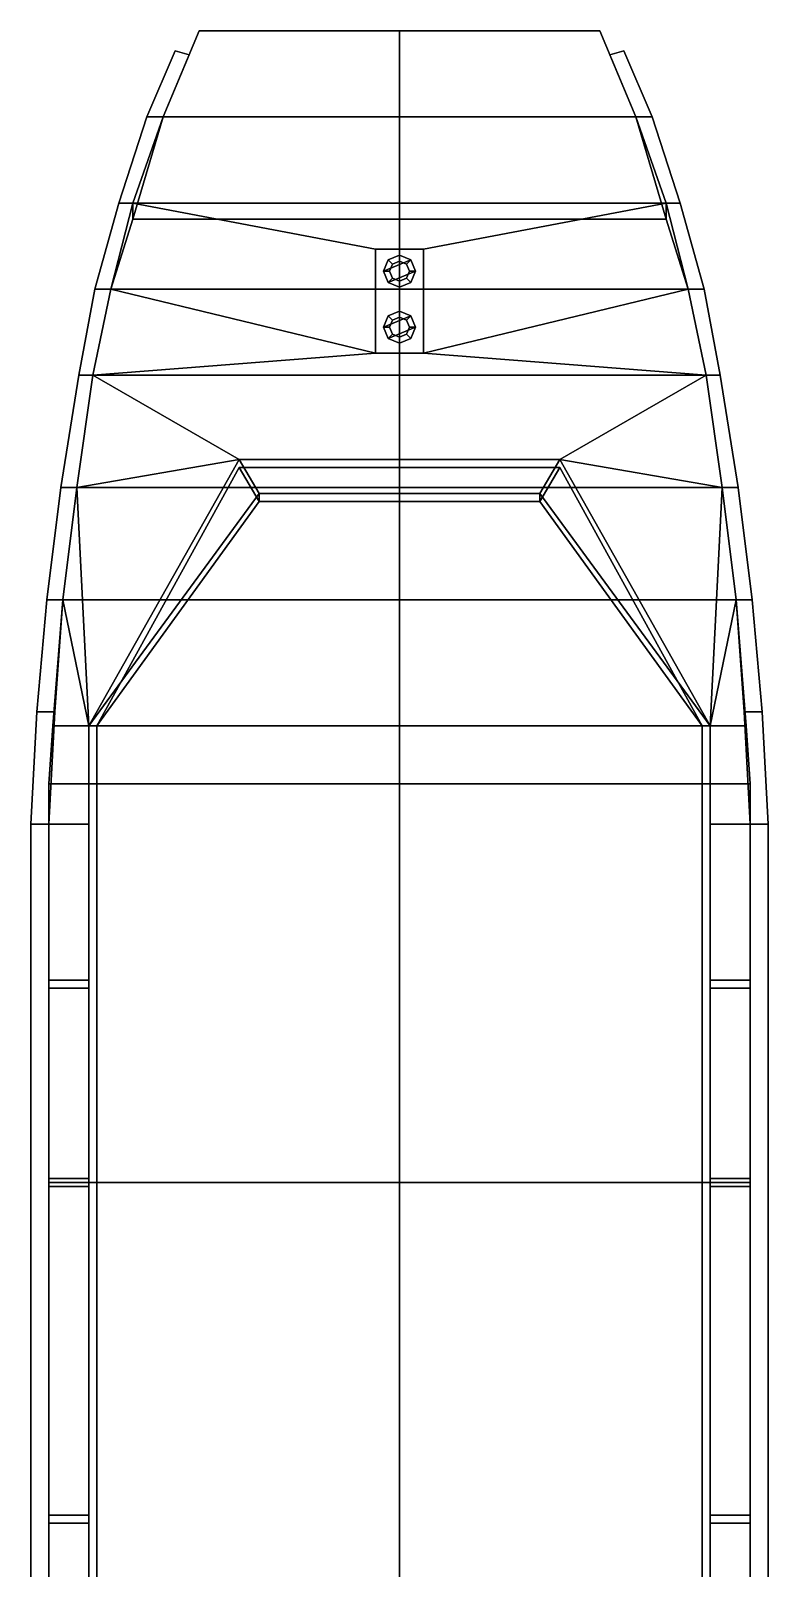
# Model space of a CAD drawing. Header units: millimetres. Extents: x -4.8 to 4.8, y -57.4 to 7.7.
# Drawn here: x -1.84 to 1.84, y -38.73 to -31.05 of the extents above; entities that cross this region are included whole.
import ezdxf

# ---------------------------------------------------------------- set-up
doc = ezdxf.new("R2010")
doc.units = ezdxf.units.MM
doc.layers.add('addons', color=3, linetype='Continuous')
doc.layers.add('windshield', color=6, linetype='Continuous')

msp = doc.modelspace()

# ---------------------------------------------------------------- linework, layer by layer
for points in [[(-1, -31.05, 0.26), (0, -31.05, 0.1), (0, -31.48, -0.01), (-1.18, -31.48, 0.13)], [(1.18, -31.48, 0.83), (1, -31.05, 0.83), (-1, -31.05, 0.83), (-1.18, -31.48, 0.83)], [(-1.18, -31.48, 0.83), (-1, -31.05, 0.83), (-1, -31.05, 0.26), (-1.18, -31.48, 0.13)], [(-1, -31.05, 0.83), (1, -31.05, 0.83), (1, -31.05, 0.26), (-1, -31.05, 0.26)], [(1, -31.05, 0.26), (0, -31.05, 0.1), (-1, -31.05, 0.26), (1, -31.05, 0.26)], [(0, -31.48, -0.01), (0, -31.05, 0.1), (1, -31.05, 0.26), (1.18, -31.48, 0.13)], [(1.18, -31.48, 0.13), (1, -31.05, 0.26), (1, -31.05, 0.83), (1.18, -31.48, 0.83)], [(-1.18, -31.48, 0.46), (-1.05, -31.17, 0.46), (-1.12, -31.15, 0.46), (-1.26, -31.48, 0.46)], [(-1.26, -31.48, 0.46), (-1.12, -31.15, 0.46), (-1.12, -31.15, 0.36), (-1.26, -31.48, 0.36)], [(-1.12, -31.15, 0.36), (-1.05, -31.17, 0.36), (-1.18, -31.48, 0.36), (-1.26, -31.48, 0.36)], [(-1.12, -31.15, 0.46), (-1.05, -31.17, 0.46), (-1.05, -31.17, 0.36), (-1.12, -31.15, 0.36)], [(1.18, -31.48, 0.36), (1.05, -31.17, 0.36), (1.12, -31.15, 0.36), (1.26, -31.48, 0.36)], [(1.12, -31.15, 0.36), (1.05, -31.17, 0.36), (1.05, -31.17, 0.46), (1.12, -31.15, 0.46)], [(1.12, -31.15, 0.46), (1.05, -31.17, 0.46), (1.18, -31.48, 0.46), (1.26, -31.48, 0.46)], [(1.26, -31.48, 0.36), (1.12, -31.15, 0.36), (1.12, -31.15, 0.46), (1.26, -31.48, 0.46)], [(-1.33, -31.91, 0.46), (-1.18, -31.48, 0.46), (-1.26, -31.48, 0.46), (-1.4, -31.91, 0.46)], [(-1.4, -31.91, 0.46), (-1.26, -31.48, 0.46), (-1.26, -31.48, 0.36), (-1.4, -31.91, 0.36)], [(-1.26, -31.48, 0.36), (-1.18, -31.48, 0.36), (-1.33, -31.91, 0.36), (-1.4, -31.91, 0.36)], [(-1.33, -31.91, 0.83), (-1.18, -31.48, 0.83), (-1.18, -31.48, 0.13), (-1.33, -31.99)], [(-1.18, -31.48, 0.13), (0, -31.48, -0.01), (0, -31.99, -0.13), (-1.33, -31.99)], [(1.33, -31.91, 0.83), (1.18, -31.48, 0.83), (-1.18, -31.48, 0.83), (-1.33, -31.91, 0.83)], [(0, -31.99, -0.13), (0, -31.48, -0.01), (1.18, -31.48, 0.13), (1.33, -31.99)], [(1.33, -31.99), (1.18, -31.48, 0.13), (1.18, -31.48, 0.83), (1.33, -31.91, 0.83)], [(1.26, -31.48, 0.46), (1.18, -31.48, 0.46), (1.33, -31.91, 0.46), (1.4, -31.91, 0.46)], [(1.33, -31.91, 0.36), (1.18, -31.48, 0.36), (1.26, -31.48, 0.36), (1.4, -31.91, 0.36)], [(1.4, -31.91, 0.36), (1.26, -31.48, 0.36), (1.26, -31.48, 0.46), (1.4, -31.91, 0.46)], [(-1.44, -32.34, 0.46), (-1.33, -31.91, 0.46), (-1.4, -31.91, 0.46), (-1.52, -32.34, 0.46)], [(-1.52, -32.34, 0.46), (-1.4, -31.91, 0.46), (-1.4, -31.91, 0.36), (-1.52, -32.34, 0.36)], [(-1.4, -31.91, 0.36), (-1.33, -31.91, 0.36), (-1.44, -32.34, 0.36), (-1.52, -32.34, 0.36)], [(-0.12, -32.66, 0.83), (-0.12, -32.14, 0.83), (-1.33, -31.91, 0.83), (-1.44, -32.34, 0.83)], [(-1.44, -32.34, 0.83), (-1.33, -31.91, 0.83), (-1.33, -31.99), (-1.44, -32.34)], [(0.12, -32.14, 0.83), (1.33, -31.91, 0.83), (-1.33, -31.91, 0.83), (-0.12, -32.14, 0.83)], [(1.44, -32.34, 0.83), (1.33, -31.91, 0.83), (0.12, -32.14, 0.83), (0.12, -32.66, 0.83)], [(1.44, -32.34), (1.33, -31.99), (1.33, -31.91, 0.83), (1.44, -32.34, 0.83)], [(1.44, -32.34, 0.36), (1.33, -31.91, 0.36), (1.4, -31.91, 0.36), (1.52, -32.34, 0.36)], [(1.4, -31.91, 0.46), (1.33, -31.91, 0.46), (1.44, -32.34, 0.46), (1.52, -32.34, 0.46)], [(1.52, -32.34, 0.36), (1.4, -31.91, 0.36), (1.4, -31.91, 0.46), (1.52, -32.34, 0.46)], [(-1.44, -32.34), (-1.33, -31.99), (-1.33, -31.99), (-1.44, -32.34, -0.07)], [(-1.33, -31.99), (0, -31.99, -0.13), (0, -32.34, -0.21), (-1.44, -32.34, -0.07)], [(0, -32.34, -0.21), (0, -31.99, -0.13), (1.33, -31.99), (1.44, -32.34, -0.07)], [(1.44, -32.34, -0.07), (1.33, -31.99), (1.33, -31.99), (1.44, -32.34)], [(0.12, -32.66, 0.87), (0.12, -32.14, 0.87), (-0.12, -32.14, 0.87), (-0.12, -32.66, 0.87)], [(-0.12, -32.14, 0.87), (-0.12, -32.14, 0.83), (-0.12, -32.66, 0.83), (-0.12, -32.66, 0.87)], [(0.12, -32.14, 0.87), (0.12, -32.14, 0.83), (-0.12, -32.14, 0.83), (-0.12, -32.14, 0.87)], [(0.12, -32.66, 0.83), (0.12, -32.14, 0.83), (0.12, -32.14, 0.87), (0.12, -32.66, 0.87)], [(-0.08, -32.25, 1.06), (0.0566, -32.1934, 1.06), (0, -32.17, 1.06), (-0.0566, -32.1934, 1.06)], [(-0.0354, -32.2146, 0.99), (-0.05, -32.25, 0.99), (-0.08, -32.25, 1.06), (-0.0566, -32.1934, 1.06)], [(-0.0566, -32.3066, 1.06), (0.08, -32.25, 1.06), (0.0566, -32.1934, 1.06), (-0.08, -32.25, 1.06)], [(0, -32.2, 0.99), (-0.0354, -32.2146, 0.99), (-0.0566, -32.1934, 1.06), (0, -32.17, 1.06)], [(-0.0354, -32.2146, 0.87), (-0.05, -32.25, 0.87), (-0.05, -32.25, 0.99), (-0.0354, -32.2146, 0.99)], [(0, -32.2, 0.87), (-0.0354, -32.2146, 0.87), (-0.0354, -32.2146, 0.99), (0, -32.2, 0.99)], [(0.0354, -32.2146, 0.99), (0, -32.2, 0.99), (0, -32.17, 1.06), (0.0566, -32.1934, 1.06)], [(0.0354, -32.2146, 0.87), (0, -32.2, 0.87), (0, -32.2, 0.99), (0.0354, -32.2146, 0.99)], [(0.05, -32.25, 0.99), (0.0354, -32.2146, 0.99), (0.0566, -32.1934, 1.06), (0.08, -32.25, 1.06)], [(0.05, -32.25, 0.87), (0.0354, -32.2146, 0.87), (0.0354, -32.2146, 0.99), (0.05, -32.25, 0.99)], [(-0.05, -32.25, 0.99), (-0.0354, -32.2854, 0.99), (-0.0566, -32.3066, 1.06), (-0.08, -32.25, 1.06)], [(0, -32.33, 1.06), (0.0566, -32.3066, 1.06), (0.08, -32.25, 1.06), (-0.0566, -32.3066, 1.06)], [(-0.0354, -32.2854, 0.99), (0, -32.3, 0.99), (0, -32.33, 1.06), (-0.0566, -32.3066, 1.06)], [(-0.05, -32.25, 0.87), (-0.0354, -32.2854, 0.87), (-0.0354, -32.2854, 0.99), (-0.05, -32.25, 0.99)], [(-0.0354, -32.2854, 0.87), (0, -32.3, 0.87), (0, -32.3, 0.99), (-0.0354, -32.2854, 0.99)], [(0, -32.3, 0.99), (0.0354, -32.2854, 0.99), (0.0566, -32.3066, 1.06), (0, -32.33, 1.06)], [(0, -32.3, 0.87), (0.0354, -32.2854, 0.87), (0.0354, -32.2854, 0.99), (0, -32.3, 0.99)], [(0.0354, -32.2854, 0.99), (0.05, -32.25, 0.99), (0.08, -32.25, 1.06), (0.0566, -32.3066, 1.06)], [(0.0354, -32.2854, 0.87), (0.05, -32.25, 0.87), (0.05, -32.25, 0.99), (0.0354, -32.2854, 0.99)], [(-1.53, -32.77, 0.46), (-1.44, -32.34, 0.46), (-1.52, -32.34, 0.46), (-1.6, -32.77, 0.46)], [(-1.6, -32.77, 0.46), (-1.52, -32.34, 0.46), (-1.52, -32.34, 0.36), (-1.6, -32.77, 0.36)], [(-1.52, -32.34, 0.36), (-1.44, -32.34, 0.36), (-1.53, -32.77, 0.36), (-1.6, -32.77, 0.36)], [(-1.53, -32.77), (-1.44, -32.34), (-1.44, -32.34, -0.07), (-1.53, -32.77, -0.16)], [(-0.12, -32.66, 0.83), (-0.12, -32.66, 0.83), (-1.44, -32.34, 0.83), (-1.53, -32.77, 0.83)], [(-1.44, -32.34, -0.07), (0, -32.34, -0.21), (0, -32.77, -0.29), (-1.53, -32.77, -0.16)], [(-1.53, -32.77, 0.83), (-1.44, -32.34, 0.83), (-1.44, -32.34), (-1.53, -32.77)], [(0, -32.77, -0.29), (0, -32.34, -0.21), (1.44, -32.34, -0.07), (1.53, -32.77, -0.16)], [(1.53, -32.77, 0.83), (1.44, -32.34, 0.83), (0.12, -32.66, 0.83)], [(1.53, -32.77, -0.16), (1.44, -32.34, -0.07), (1.44, -32.34), (1.53, -32.77)], [(1.52, -32.34, 0.46), (1.44, -32.34, 0.46), (1.53, -32.77, 0.46), (1.6, -32.77, 0.46)], [(1.53, -32.77, 0.36), (1.44, -32.34, 0.36), (1.52, -32.34, 0.36), (1.6, -32.77, 0.36)], [(1.53, -32.77), (1.44, -32.34), (1.44, -32.34, 0.83), (1.53, -32.77, 0.83)], [(1.6, -32.77, 0.36), (1.52, -32.34, 0.36), (1.52, -32.34, 0.46), (1.6, -32.77, 0.46)], [(-0.08, -32.53, 1.06), (0.0566, -32.4734, 1.06), (0, -32.45, 1.06), (-0.0566, -32.4734, 1.06)], [(0, -32.48, 0.99), (-0.0354, -32.4946, 0.99), (-0.0566, -32.4734, 1.06), (0, -32.45, 1.06)], [(0.0354, -32.4946, 0.99), (0, -32.48, 0.99), (0, -32.45, 1.06), (0.0566, -32.4734, 1.06)], [(-0.0566, -32.5866, 1.06), (0.08, -32.53, 1.06), (0.0566, -32.4734, 1.06), (-0.08, -32.53, 1.06)], [(-0.0354, -32.4946, 0.99), (-0.05, -32.53, 0.99), (-0.08, -32.53, 1.06), (-0.0566, -32.4734, 1.06)], [(-0.05, -32.53, 0.99), (-0.0354, -32.5654, 0.99), (-0.0566, -32.5866, 1.06), (-0.08, -32.53, 1.06)], [(0, -32.61, 1.06), (0.0566, -32.5866, 1.06), (0.08, -32.53, 1.06), (-0.0566, -32.5866, 1.06)], [(-0.0354, -32.4946, 0.87), (-0.05, -32.53, 0.87), (-0.05, -32.53, 0.99), (-0.0354, -32.4946, 0.99)], [(-0.05, -32.53, 0.87), (-0.0354, -32.5654, 0.87), (-0.0354, -32.5654, 0.99), (-0.05, -32.53, 0.99)], [(0, -32.48, 0.87), (-0.0354, -32.4946, 0.87), (-0.0354, -32.4946, 0.99), (0, -32.48, 0.99)], [(0.0354, -32.4946, 0.87), (0, -32.48, 0.87), (0, -32.48, 0.99), (0.0354, -32.4946, 0.99)], [(0.05, -32.53, 0.99), (0.0354, -32.4946, 0.99), (0.0566, -32.4734, 1.06), (0.08, -32.53, 1.06)], [(0.05, -32.53, 0.87), (0.0354, -32.4946, 0.87), (0.0354, -32.4946, 0.99), (0.05, -32.53, 0.99)], [(0.0354, -32.5654, 0.87), (0.05, -32.53, 0.87), (0.05, -32.53, 0.99), (0.0354, -32.5654, 0.99)], [(0.0354, -32.5654, 0.99), (0.05, -32.53, 0.99), (0.08, -32.53, 1.06), (0.0566, -32.5866, 1.06)], [(-0.0354, -32.5654, 0.99), (0, -32.58, 0.99), (0, -32.61, 1.06), (-0.0566, -32.5866, 1.06)], [(-0.0354, -32.5654, 0.87), (0, -32.58, 0.87), (0, -32.58, 0.99), (-0.0354, -32.5654, 0.99)], [(0, -32.58, 0.87), (0.0354, -32.5654, 0.87), (0.0354, -32.5654, 0.99), (0, -32.58, 0.99)], [(0, -32.58, 0.99), (0.0354, -32.5654, 0.99), (0.0566, -32.5866, 1.06), (0, -32.61, 1.06)], [(1.53, -32.77, 0.83), (0.12, -32.66, 0.83), (-0.12, -32.66, 0.83), (-1.53, -32.77, 0.83)], [(-0.12, -32.66, 0.87), (-0.12, -32.66, 0.83), (0.12, -32.66, 0.83), (0.12, -32.66, 0.87)], [(-1.61, -33.33, 0.46), (-1.53, -32.77, 0.46), (-1.6, -32.77, 0.46), (-1.69, -33.33, 0.46)], [(-1.6, -32.77, 0.36), (-1.53, -32.77, 0.36), (-1.61, -33.33, 0.36), (-1.69, -33.33, 0.36)], [(-1.69, -33.33, 0.46), (-1.6, -32.77, 0.46), (-1.6, -32.77, 0.36), (-1.69, -33.33, 0.36)], [(-1.61, -33.33, 0.83), (-1.53, -32.77, 0.83), (-1.53, -32.77), (-1.61, -33.33)], [(-1.53, -32.77, -0.16), (0, -32.77, -0.29), (0, -33.33, -0.38), (-1.61, -33.33, -0.26)], [(-1.61, -33.33), (-1.53, -32.77), (-1.53, -32.77, -0.16), (-1.61, -33.33, -0.26)], [(-0.8, -33.19, 0.83), (-1.53, -32.77, 0.83), (-1.61, -33.33, 0.83)], [(0.8, -33.19, 0.83), (1.53, -32.77, 0.83), (-1.53, -32.77, 0.83), (-0.8, -33.19, 0.83)], [(0, -33.33, -0.38), (0, -32.77, -0.29), (1.53, -32.77, -0.16), (1.61, -33.33, -0.26)], [(1.53, -32.77, 0.83), (0.8, -33.19, 0.83), (0.8, -33.19, 0.83), (1.61, -33.33, 0.83)], [(1.61, -33.33), (1.53, -32.77), (1.53, -32.77, 0.83), (1.61, -33.33, 0.83)], [(1.61, -33.33, -0.26), (1.53, -32.77, -0.16), (1.53, -32.77), (1.61, -33.33)], [(1.61, -33.33, 0.36), (1.53, -32.77, 0.36), (1.6, -32.77, 0.36), (1.69, -33.33, 0.36)], [(1.6, -32.77, 0.46), (1.53, -32.77, 0.46), (1.61, -33.33, 0.46), (1.69, -33.33, 0.46)], [(1.69, -33.33, 0.36), (1.6, -32.77, 0.36), (1.6, -32.77, 0.46), (1.69, -33.33, 0.46)], [(-0.8, -33.19, 0.83), (-1.61, -33.33, 0.83), (-1.55, -34.52, 0.83)], [(1.61, -33.33, 0.83), (0.8, -33.19, 0.83), (0.8, -33.19, 0.83), (1.55, -34.52, 0.83)], [(-1.68, -33.89, 0.46), (-1.61, -33.33, 0.46), (-1.69, -33.33, 0.46), (-1.76, -33.89, 0.46)], [(-1.76, -33.89, 0.46), (-1.69, -33.33, 0.46), (-1.69, -33.33, 0.36), (-1.76, -33.89, 0.36)], [(-1.69, -33.33, 0.36), (-1.61, -33.33, 0.36), (-1.68, -33.89, 0.36), (-1.76, -33.89, 0.36)], [(-1.68, -33.89, 0.83), (-1.61, -33.33, 0.83), (-1.61, -33.33), (-1.68, -33.89)], [(-1.61, -33.33, -0.26), (0, -33.33, -0.38), (0, -33.89, -0.46), (-1.68, -33.89, -0.33)], [(-1.68, -33.89), (-1.61, -33.33), (-1.61, -33.33, -0.26), (-1.68, -33.89, -0.33)], [(-1.61, -33.33, 0.83), (-1.68, -33.89, 0.83), (-1.55, -34.52, 0.83)], [(0, -33.89, -0.46), (0, -33.33, -0.38), (1.61, -33.33, -0.26), (1.68, -33.89, -0.33)], [(1.68, -33.89, 0.83), (1.61, -33.33, 0.83), (1.61, -33.33, 0.83), (1.55, -34.52, 0.83)], [(1.68, -33.89), (1.61, -33.33), (1.61, -33.33, 0.83), (1.68, -33.89, 0.83)], [(1.68, -33.89, -0.33), (1.61, -33.33, -0.26), (1.61, -33.33), (1.68, -33.89)], [(1.69, -33.33, 0.46), (1.61, -33.33, 0.46), (1.68, -33.89, 0.46), (1.76, -33.89, 0.46)], [(1.68, -33.89, 0.36), (1.61, -33.33, 0.36), (1.69, -33.33, 0.36), (1.76, -33.89, 0.36)], [(1.76, -33.89, 0.36), (1.69, -33.33, 0.36), (1.69, -33.33, 0.46), (1.76, -33.89, 0.46)], [(-1.72, -34.45, 0.46), (-1.68, -33.89, 0.46), (-1.76, -33.89, 0.46), (-1.81, -34.45, 0.46)], [(-1.81, -34.45, 0.46), (-1.76, -33.89, 0.46), (-1.76, -33.89, 0.36), (-1.81, -34.45, 0.36)], [(-1.76, -33.89, 0.36), (-1.68, -33.89, 0.36), (-1.72, -34.45, 0.36), (-1.81, -34.45, 0.36)], [(-1.73, -34.52, 0.83), (-1.68, -33.89, 0.83), (-1.68, -33.89), (-1.73, -34.52)], [(-1.68, -33.89, -0.33), (0, -33.89, -0.46), (0, -34.52, -0.53), (-1.73, -34.52, -0.41)], [(-1.73, -34.52), (-1.68, -33.89), (-1.68, -33.89, -0.33), (-1.73, -34.52, -0.41)], [(-1.68, -33.89, 0.83), (-1.73, -34.52, 0.83), (-1.55, -34.52, 0.83)], [(0, -34.52, -0.53), (0, -33.89, -0.46), (1.68, -33.89, -0.33), (1.73, -34.52, -0.41)], [(1.73, -34.52, 0.83), (1.68, -33.89, 0.83), (1.68, -33.89, 0.83), (1.55, -34.52, 0.83)], [(1.73, -34.52), (1.68, -33.89), (1.68, -33.89, 0.83), (1.73, -34.52, 0.83)], [(1.73, -34.52, -0.41), (1.68, -33.89, -0.33), (1.68, -33.89), (1.73, -34.52)], [(1.72, -34.45, 0.36), (1.68, -33.89, 0.36), (1.76, -33.89, 0.36), (1.81, -34.45, 0.36)], [(1.76, -33.89, 0.46), (1.68, -33.89, 0.46), (1.72, -34.45, 0.46), (1.81, -34.45, 0.46)], [(1.81, -34.45, 0.36), (1.76, -33.89, 0.36), (1.76, -33.89, 0.46), (1.81, -34.45, 0.46)], [(-1.81, -34.45, 0.36), (-1.72, -34.45, 0.36), (-1.75, -35.01, 0.36), (-1.84, -35.01, 0.36)], [(-1.84, -35.01, 0.46), (-1.81, -34.45, 0.46), (-1.81, -34.45, 0.36), (-1.84, -35.01, 0.36)], [(-1.75, -35.01, 0.46), (-1.72, -34.45, 0.46), (-1.81, -34.45, 0.46), (-1.84, -35.01, 0.46)], [(1.81, -34.45, 0.46), (1.72, -34.45, 0.46), (1.75, -35.01, 0.46), (1.84, -35.01, 0.46)], [(1.75, -35.01, 0.36), (1.72, -34.45, 0.36), (1.81, -34.45, 0.36), (1.84, -35.01, 0.36)], [(1.84, -35.01, 0.36), (1.81, -34.45, 0.36), (1.81, -34.45, 0.46), (1.84, -35.01, 0.46)], [(-1.75, -34.81, 0.46), (-1.73, -34.52, 0.83), (-1.73, -34.52), (-1.75, -34.81)], [(-1.73, -34.52, -0.41), (0, -34.52, -0.53), (0, -34.81, -0.56), (-1.75, -34.81, -0.45)], [(-1.75, -34.81), (-1.73, -34.52), (-1.73, -34.52, -0.41), (-1.75, -34.81, -0.45)], [(-1.55, -34.81, 0.46), (-1.55, -34.52, 0.83), (-1.73, -34.52, 0.83), (-1.75, -34.81, 0.46)], [(-1.51, -43.73, 0.83), (-1.51, -34.52, 0.83), (-1.55, -34.52, 0.83), (-1.55, -43.77, 0.83)], [(-1.55, -34.52, 0.83), (-1.55, -34.81, 0.46), (-1.55, -43.77, 0.46), (-1.55, -43.77, 0.83)], [(1.51, -34.52, 0.2), (-1.51, -34.52, 0.2), (-1.51, -43.73, 0.2), (1.51, -43.73, 0.2)], [(-1.51, -43.73, 0.2), (-1.51, -34.52, 0.2), (-1.51, -34.52, 0.83), (-1.51, -43.73, 0.83)], [(0, -34.81, -0.56), (0, -34.52, -0.53), (1.73, -34.52, -0.41), (1.75, -34.81, -0.45)], [(1.51, -34.52, 0.83), (1.51, -34.52, 0.2), (1.51, -43.73, 0.2), (1.51, -43.73, 0.83)], [(1.55, -43.77, 0.83), (1.55, -34.52, 0.83), (1.51, -34.52, 0.83), (1.51, -43.73, 0.83)], [(1.55, -43.77, 0.46), (1.55, -34.81, 0.46), (1.55, -34.52, 0.83), (1.55, -43.77, 0.83)], [(1.73, -34.52, 0.83), (1.55, -34.52, 0.83), (1.55, -34.81, 0.46), (1.75, -34.81, 0.46)], [(1.75, -34.81), (1.73, -34.52), (1.73, -34.52, 0.83), (1.75, -34.81, 0.46)], [(1.75, -34.81, -0.45), (1.73, -34.52, -0.41), (1.73, -34.52), (1.75, -34.81)], [(-1.75, -36.8, 0.36), (-1.75, -34.81, 0.36), (-1.75, -34.81), (-1.75, -36.8)], [(-1.75, -34.81, -0.45), (0, -34.81, -0.56), (0, -36.8, -0.68), (-1.75, -36.8, -0.57)], [(-1.75, -36.8), (-1.75, -34.81), (-1.75, -34.81, -0.45), (-1.75, -36.8, -0.57)], [(-1.55, -34.81, 0.46), (-1.7393, -34.81, 0.46), (-1.75, -35.01, 0.46), (-1.55, -35.01, 0.46)], [(0, -36.8, -0.68), (0, -34.81, -0.56), (1.75, -34.81, -0.45), (1.75, -36.8, -0.57)], [(1.7393, -34.81, 0.46), (1.55, -34.81, 0.46), (1.55, -35.01, 0.46), (1.75, -35.01, 0.46)], [(1.75, -36.8), (1.75, -34.81), (1.75, -34.81, 0.36), (1.75, -36.8, 0.36)], [(1.75, -36.8, -0.57), (1.75, -34.81, -0.45), (1.75, -34.81), (1.75, -36.8)], [(-1.55, -35.01, 0.46), (-1.84, -35.01, 0.46), (-1.84, -44.21, 0.46), (-1.55, -43.77, 0.46)], [(-1.84, -44.21, 0.46), (-1.84, -35.01, 0.46), (-1.84, -35.01, 0.36), (-1.84, -44.21, 0.36)], [(-1.84, -35.01, 0.36), (-1.75, -35.01, 0.36), (-1.75, -44.59, 0.36), (-1.84, -44.21, 0.36)], [(1.84, -44.21, 0.46), (1.84, -35.01, 0.46), (1.55, -35.01, 0.46), (1.55, -43.77, 0.46)], [(1.75, -44.59, 0.36), (1.75, -35.01, 0.36), (1.84, -35.01, 0.36), (1.84, -44.21, 0.36)], [(1.84, -44.21, 0.36), (1.84, -35.01, 0.36), (1.84, -35.01, 0.46), (1.84, -44.21, 0.46)], [(-1.75, -35.79, 0.46), (-1.75, -35.83, 0.46), (-1.55, -35.83, 0.83), (-1.55, -35.79, 0.83)], [(-1.55, -35.79, 0.83), (-1.55, -35.79, 0.46), (-1.75, -35.79, 0.46), (-1.55, -35.79, 0.83)], [(-1.75, -35.83, 0.46), (-1.55, -35.83, 0.46), (-1.55, -35.83, 0.83)], [(1.75, -35.83, 0.46), (1.75, -35.79, 0.46), (1.55, -35.79, 0.83), (1.55, -35.83, 0.83)], [(1.75, -35.79, 0.46), (1.55, -35.79, 0.46), (1.55, -35.79, 0.83)], [(1.55, -35.83, 0.83), (1.55, -35.83, 0.46), (1.75, -35.83, 0.46), (1.55, -35.83, 0.83)], [(-1.55, -36.78, 0.83), (-1.55, -36.78, 0.46), (-1.75, -36.78, 0.46), (-1.55, -36.78, 0.83)], [(-1.75, -36.78, 0.46), (-1.75, -36.82, 0.46), (-1.55, -36.82, 0.83), (-1.55, -36.78, 0.83)], [(-1.75, -39.89, 0.36), (-1.75, -36.8, 0.36), (-1.75, -36.8), (-1.75, -39.89)], [(-1.75, -36.8, -0.57), (0, -36.8, -0.68), (0, -39.89, -0.68), (-1.75, -39.89, -0.59)], [(-1.75, -39.89), (-1.75, -36.8), (-1.75, -36.8, -0.57), (-1.75, -39.89, -0.59)], [(-1.75, -36.82, 0.46), (-1.55, -36.82, 0.46), (-1.55, -36.82, 0.83)], [(0, -39.89, -0.68), (0, -36.8, -0.68), (1.75, -36.8, -0.57), (1.75, -39.89, -0.59)], [(1.75, -36.78, 0.46), (1.55, -36.78, 0.46), (1.55, -36.78, 0.83)], [(1.75, -36.82, 0.46), (1.75, -36.78, 0.46), (1.55, -36.78, 0.83), (1.55, -36.82, 0.83)], [(1.55, -36.82, 0.83), (1.55, -36.82, 0.46), (1.75, -36.82, 0.46), (1.55, -36.82, 0.83)], [(1.75, -39.89), (1.75, -36.8), (1.75, -36.8, 0.36), (1.75, -39.89, 0.36)], [(1.75, -39.89, -0.59), (1.75, -36.8, -0.57), (1.75, -36.8), (1.75, -39.89)], [(-1.75, -38.46, 0.46), (-1.75, -38.5, 0.46), (-1.55, -38.5, 0.83), (-1.55, -38.46, 0.83)], [(-1.55, -38.46, 0.83), (-1.55, -38.46, 0.46), (-1.75, -38.46, 0.46), (-1.55, -38.46, 0.83)], [(-1.75, -38.5, 0.46), (-1.55, -38.5, 0.46), (-1.55, -38.5, 0.83)], [(1.75, -38.5, 0.46), (1.75, -38.46, 0.46), (1.55, -38.46, 0.83), (1.55, -38.5, 0.83)], [(1.75, -38.46, 0.46), (1.55, -38.46, 0.46), (1.55, -38.46, 0.83)], [(1.55, -38.5, 0.83), (1.55, -38.5, 0.46), (1.75, -38.5, 0.46), (1.55, -38.5, 0.83)]]:
    msp.add_3dface(points)
at = {"layer": 'addons'}
for points in [[(0.8, -33.19, 0.83), (-0.8, -33.19, 0.83), (-1.55, -34.52, 0.83), (1.55, -34.52, 0.83)], [(1.51, -34.52, 0.83), (-1.51, -34.52, 0.83), (-1.51, -34.52, 0.2), (1.51, -34.52, 0.2)]]:
    msp.add_3dface(points, dxfattribs=at)
at = {"layer": 'windshield'}
for points in [[(-0.7, -33.36, 1.23), (-0.8, -33.19, 0.83), (-1.55, -34.52, 0.83), (-1.55, -34.52, 1.13)], [(0.8, -33.23, 0.2), (-0.8, -33.23, 0.2), (-1.51, -34.52, 0.2), (1.51, -34.52, 0.2)], [(-0.8, -33.23, 0.83), (-1.51, -34.52, 0.83), (-1.51, -34.52, 0.2), (-0.8, -33.23, 0.2)], [(-1.51, -34.52, 1.13), (-1.51, -34.52, 0.83), (-0.8, -33.23, 0.83), (-0.7, -33.4, 1.23)], [(0.7, -33.36, 1.23), (0.8, -33.19, 0.83), (-0.8, -33.19, 0.83), (-0.7, -33.36, 1.23)], [(0.8, -33.23, 0.83), (-0.8, -33.23, 0.83), (-0.8, -33.23, 0.2), (0.8, -33.23, 0.2)], [(-0.7, -33.4, 1.23), (-0.8, -33.23, 0.83), (0.8, -33.23, 0.83), (0.7, -33.4, 1.23)], [(0.8, -33.19, 0.83), (0.7, -33.36, 1.23), (1.55, -34.52, 1.13), (1.55, -34.52, 0.83)], [(1.51, -34.52, 0.83), (1.51, -34.52, 1.13), (0.7, -33.4, 1.23), (0.8, -33.23, 0.83)], [(1.51, -34.52, 0.83), (0.8, -33.23, 0.83), (0.8, -33.23, 0.2), (1.51, -34.52, 0.2)], [(-0.7, -33.4, 1.23), (-0.7, -33.36, 1.23), (-1.55, -34.52, 1.13), (-1.51, -34.52, 1.13)], [(0.7, -33.4, 1.23), (0.7, -33.36, 1.23), (-0.7, -33.36, 1.23), (-0.7, -33.4, 1.23)], [(1.51, -34.52, 1.13), (1.55, -34.52, 1.13), (0.7, -33.36, 1.23), (0.7, -33.4, 1.23)]]:
    msp.add_3dface(points, dxfattribs=at)

doc.saveas('drawing.dxf')
